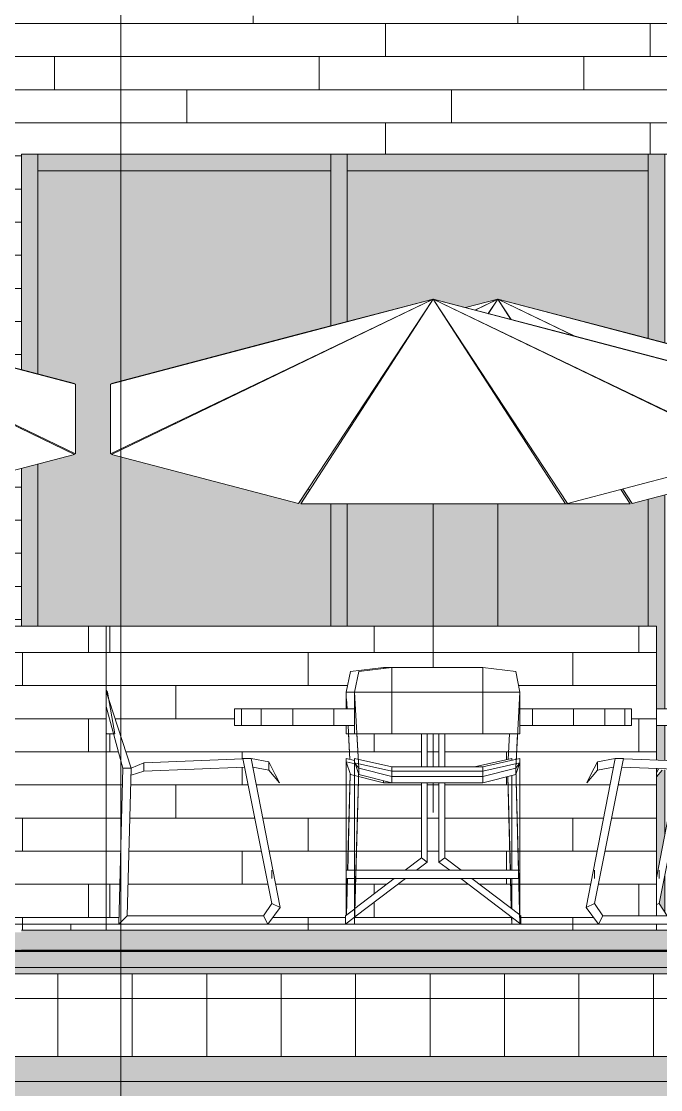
# Model space of a CAD drawing. Header units: inches. Extents: x -4178 to 1394, y -264 to 630.
# Drawn here: x 120.4 to 197.7, y -20 to 109.1 of the extents above; entities that cross this region are included whole.
import ezdxf

# ---------------------------------------------------------------- set-up
doc = ezdxf.new("R2010")
doc.units = ezdxf.units.IN
doc.header["$MEASUREMENT"] = 0
doc.linetypes.add('Grid Line 1_2_', pattern=[0.875, 0.5, -0.125, 0.125, -0.125])
for name, color, linetype, lineweight in [('0-4', 50, 'Continuous', 5), ('A-FLOR-1', 192, 'Continuous', 5), ('A-FLOR-2', 192, 'Continuous', 50), ('A-FLOR-3', 192, 'Continuous', 9), ('A-FLOR-LEVL-1', 51, 'Grid Line 1_2_', 9), ('A-FLOR-MCUT', 51, 'Continuous', 13), ('A-FLOR-PATT-1', 8, 'Continuous', 9), ('A-GLAZ-CURT', 52, 'Continuous', 9), ('A-GLAZ-CWMG', 51, 'Continuous', 9), ('A-WALL-2', 113, 'Continuous', 9), ('A-WALL-PATT-1', 111, 'Continuous', 9), ('G-ANNO-SYMB-2', 111, 'Continuous', 9), ('G-IMPT', 8, 'Continuous', 9), ('I-FURN', 30, 'Continuous', 9)]:
    doc.layers.add(name, color=color, linetype=linetype, lineweight=lineweight)
pattern_1 = [(0, (128.4856, 0.8), (0, 4), []), (90, (128.4856, 0.8), (-8, 8), [4, -28]), (90, (144.4856, 4.8), (-8, 8), [4, -28])]

# ---------------------------------------------------------------- blocks, each defined once
blk = doc.blocks.new('CTR - 1st Phase - Common Walls_rvt-2-BUILDING ELEVATION - SOUTH')
at = {"layer": 'A-FLOR-LEVL-1'}
blk.add_line((9659.78, 0), (12376.81, 0), dxfattribs=at)
blk = doc.blocks.new('CTR - 1st Phase -Stairs _ Elevators_rvt-2-BUILDING ELEVATION - SOUTH')
at = {"layer": 'A-FLOR-LEVL-1'}
blk.add_line((9659.78, 0), (12376.81, 0), dxfattribs=at)
blk = doc.blocks.new('Outdoor Table01 - 02ZUTB01_dwg-V38-BUILDING ELEVATION - SOUTH')
at = {"layer": 'G-IMPT'}
for p, q in [((11132.14, 75.5), (11171.14, 56.82)), ((11132.14, 75.5), (11171.14, 65.24)), ((11132.14, 75.5), (11171.03, 65.31)), ((11132.14, 75.5), (11171.03, 56.75)), ((11171.03, 65.31), (11148.4, 71.26)), ((11171.14, 56.82), (11171.14, 65.24)), ((11148.4, 50.8), (11171.03, 56.75))]:
    blk.add_line(p, q, dxfattribs=at)
blk = doc.blocks.new('Outdoor Table01 - Outdoor Table01-2525492-BUILDING ELEVATION - SOUTH')
blk.add_blockref('Outdoor Table01 - 02ZUTB01_dwg-V38-BUILDING ELEVATION - SOUTH', (0, 0))
blk = doc.blocks.new('Outdoor Table01 - 02ZUTB01_dwg-V41-BUILDING ELEVATION - SOUTH')
at = {"layer": 'G-IMPT'}
for p, q in [((11222.19, 75.5), (11218.28, 74.48)), ((11222.19, 75.5), (11218.29, 74.48)), ((11218.3, 74.48), (11222.19, 75.5)), ((11222.19, 75.5), (11219.44, 74.18)), ((11222.19, 75.5), (11219.45, 74.18)), ((11222.19, 75.5), (11221.04, 73.75)), ((11222.19, 75.5), (11221.05, 73.74)), ((11222.19, 75.5), (11231.52, 71.03)), ((11222.19, 75.5), (11261.19, 65.24)), ((11222.19, 75.5), (11223.77, 73.05)), ((11222.19, 75.5), (11261.08, 65.31)), ((11222.19, 75.5), (11238.45, 71.26)), ((11222.19, 75.5), (11223.81, 73.04)), ((11222.19, 75.5), (11231.39, 71.06)), ((11205.07, 71.01), (11204.94, 70.98)), ((11205.18, 71.06), (11205.04, 71.03)), ((11230.98, 71.29), (11230.92, 71.29)), ((11231.49, 71.01), (11231.57, 70.97)), ((11261.08, 65.31), (11238.45, 71.26)), ((11204.86, 70.94), (11204.99, 70.97)), ((11210.84, 70.03), (11210.74, 69.98)), ((11210.87, 70.08), (11210.78, 70.03)), ((11225.7, 70.08), (11225.73, 70.03)), ((11225.79, 70.03), (11225.82, 69.98)), ((11231.63, 70.98), (11231.71, 70.94)), ((11218.28, 69.57), (11218.25, 69.51)), ((11218.32, 69.51), (11218.28, 69.46)), ((11183.19, 60.56), (11183.19, 60.46)), ((11238.45, 50.8), (11261.08, 56.75)), ((11199.27, 52.55), (11199.49, 52.49)), ((11237.08, 52.49), (11238.19, 50.77)), ((11237.3, 52.55), (11238.45, 50.8)), ((11222.19, 49.5), (11222.19, 50.77)), ((11222.19, 49.5), (11222.19, 50.77)), ((11230.38, 50.77), (11238.19, 50.77)), ((11222.19, 36), (11222.19, 49.5)), ((11222.19, 36), (11222.19, 49.5)), ((11242.97, 26), (11241.39, 26)), ((11242.97, 24), (11241.39, 24)), ((11241.39, 18.29), (11241.65, 18.79)), ((11241.39, 5.6), (11243.94, 18.7)), ((11242.06, 18.59), (11241.39, 17.79)), ((11241.69, 2.5), (11244.92, 18.66)), ((11241.69, 5.5), (11241.69, 6.5)), ((11241.39, 2.35), (11241.69, 2.5)), ((11241.69, 2.5), (11242.69, 1)), ((11241.39, 1.07), (11241.44, 1))]:
    blk.add_line(p, q, dxfattribs=at)
blk = doc.blocks.new('Outdoor Table01 - Outdoor Table01-V42-BUILDING ELEVATION - SOUTH')
blk.add_blockref('Outdoor Table01 - 02ZUTB01_dwg-V41-BUILDING ELEVATION - SOUTH', (0, 0))
blk = doc.blocks.new('Outdoor Table01 - 02ZUTB01_dwg-V45-BUILDING ELEVATION - SOUTH')
at = {"layer": 'G-IMPT'}
for p, q in [((11175.38, 65.24), (11214.38, 75.5)), ((11214.38, 75.5), (11175.38, 56.82)), ((11214.38, 75.5), (11175.49, 65.31)), ((11214.38, 75.5), (11175.49, 56.75)), ((11214.38, 75.5), (11198.11, 71.26)), ((11214.38, 75.5), (11198.11, 50.8)), ((11214.38, 75.5), (11198.38, 50.77)), ((11214.38, 75.5), (11253.38, 56.82)), ((11214.38, 75.5), (11253.38, 65.24)), ((11214.38, 75.5), (11230.38, 50.77)), ((11214.38, 75.5), (11253.27, 65.31)), ((11214.38, 75.5), (11230.64, 71.26)), ((11214.38, 75.5), (11230.64, 50.8)), ((11214.38, 75.5), (11253.27, 56.75)), ((11198.11, 71.26), (11175.49, 65.31)), ((11205.65, 71.29), (11205.59, 71.29)), ((11211.65, 71.29), (11211.61, 71.29)), ((11217.15, 71.29), (11217.1, 71.29)), ((11223.17, 71.29), (11223.11, 71.29)), ((11253.27, 65.31), (11230.64, 71.26)), ((11175.38, 65.24), (11175.38, 56.82)), ((11175.49, 56.75), (11198.11, 50.8)), ((11230.64, 50.8), (11253.27, 56.75)), ((11198.38, 50.77), (11230.38, 50.77)), ((11214.38, 49.5), (11214.38, 50.77)), ((11214.38, 49.5), (11214.38, 50.77)), ((11214.38, 31), (11214.38, 49.5)), ((11214.38, 31), (11214.38, 49.5)), ((11208.38, 31), (11204.38, 30.5)), ((11205.38, 30.5), (11209.38, 31)), ((11209.38, 31), (11208.38, 31)), ((11208.38, 31), (11208.38, 30.87)), ((11209.38, 31), (11220.38, 31)), ((11209.38, 31), (11209.38, 28)), ((11220.38, 31), (11224.38, 30.5)), ((11220.38, 31), (11220.38, 28)), ((11203.88, 28), (11204.38, 30.5)), ((11205.38, 30.5), (11204.88, 28)), ((11224.38, 30.5), (11224.88, 28)), ((11175.01, 28), (11174.84, 28.26)), ((11174.88, 28), (11175.13, 27.21)), ((11174.88, 28), (11175.01, 28)), ((11175.01, 28), (11175.88, 23)), ((11175.15, 27.15), (11177.88, 18.83)), ((11203.88, 28), (11203.88, 26)), ((11204.88, 28), (11203.88, 28)), ((11203.99, 26), (11203.92, 27.21)), ((11205.38, 18.83), (11204.88, 28)), ((11204.92, 27.21), (11204.88, 28)), ((11204.88, 28), (11204.88, 23)), ((11209.38, 28), (11204.88, 28)), ((11209.38, 28), (11220.38, 28)), ((11209.38, 28), (11209.38, 23)), ((11220.38, 28), (11224.88, 28)), ((11220.38, 28), (11220.38, 23)), ((11224.88, 28), (11224.38, 18.83)), ((11224.88, 28), (11224.83, 27.21)), ((11224.88, 28), (11224.88, 23)), ((11174.84, 26.3), (11176.88, 18.83)), ((11191.19, 26), (11190.38, 26)), ((11190.38, 24), (11190.38, 26)), ((11193.59, 26), (11191.19, 26)), ((11191.19, 24), (11191.19, 26)), ((11197.41, 26), (11193.59, 26)), ((11193.59, 24), (11193.59, 26)), ((11202.38, 26), (11197.41, 26)), ((11197.41, 24), (11197.41, 26)), ((11204.88, 26), (11202.38, 26)), ((11202.38, 24), (11202.38, 26)), ((11226.38, 26), (11224.88, 26)), ((11231.35, 26), (11226.38, 26)), ((11226.38, 24), (11226.38, 26)), ((11235.16, 26), (11231.35, 26)), ((11231.35, 24), (11231.35, 26)), ((11237.56, 26), (11235.16, 26)), ((11235.16, 24), (11235.16, 26)), ((11238.38, 26), (11237.56, 26)), ((11237.56, 24), (11237.56, 26)), ((11238.38, 24), (11238.38, 26)), ((11191.19, 24), (11190.38, 24)), ((11193.59, 24), (11191.19, 24)), ((11197.41, 24), (11193.59, 24)), ((11202.38, 24), (11197.41, 24)), ((11204.88, 24), (11202.38, 24)), ((11203.88, 24), (11203.88, 23)), ((11204.32, 19.9), (11204.09, 24)), ((11226.38, 24), (11224.88, 24)), ((11231.35, 24), (11226.38, 24)), ((11235.16, 24), (11231.35, 24)), ((11237.56, 24), (11235.16, 24)), ((11238.38, 24), (11237.56, 24)), ((11174.84, 23.22), (11174.88, 23)), ((11175.74, 23), (11174.88, 23)), ((11175.88, 23), (11175.82, 23)), ((11203.88, 23), (11204.88, 23)), ((11204.15, 23), (11204.32, 19.9)), ((11209.38, 23), (11204.88, 23)), ((11205.38, 18.83), (11205.15, 23)), ((11220.38, 23), (11209.38, 23)), ((11212.96, 19), (11212.96, 23)), ((11213.67, 19), (11213.67, 23)), ((11214.38, 19), (11214.38, 23)), ((11214.38, 19), (11214.38, 23)), ((11215.08, 19), (11215.08, 23)), ((11215.79, 19), (11215.79, 23)), ((11224.88, 23), (11220.38, 23)), ((11223.44, 19.9), (11223.6, 23)), ((11223.44, 19.9), (11223.6, 23)), ((11224.6, 23), (11224.38, 18.83)), ((11179.38, 19.48), (11177.88, 18.83)), ((11192.38, 20), (11179.38, 19.48)), ((11179.38, 19.48), (11179.38, 18.48)), ((11194.88, 2.5), (11191.38, 20)), ((11192.38, 20), (11191.38, 20)), ((11195.88, 2), (11192.38, 20)), ((11194.51, 19.59), (11192.38, 20)), ((11194.51, 19.59), (11195.29, 18.07)), ((11194.51, 19.59), (11194.51, 18.59)), ((11203.88, 19.59), (11203.88, 20)), ((11203.88, 20), (11204.88, 19.78)), ((11203.88, 6.5), (11203.88, 19.59)), ((11203.88, 2), (11203.88, 19.59)), ((11203.88, 19.59), (11204.38, 18.07)), ((11203.88, 19.59), (11203.88, 19.48)), ((11203.88, 19.59), (11204.96, 19.35)), ((11203.88, 19.48), (11203.94, 19.4)), ((11204.88, 20), (11204.88, 19.48)), ((11209.38, 19), (11204.88, 20)), ((11204.88, 19.48), (11204.88, 6.5)), ((11204.88, 2.5), (11204.88, 19.48)), ((11204.88, 19.48), (11205.38, 18.83)), ((11209.38, 18.48), (11204.88, 19.48)), ((11205.38, 18.07), (11204.94, 19.4)), ((11219.38, 19), (11223.88, 20)), ((11224.88, 20), (11220.38, 19)), ((11224.88, 19.48), (11220.38, 18.48)), ((11223.88, 19.78), (11223.88, 20)), ((11224.88, 19.48), (11224.38, 18.83)), ((11224.82, 19.4), (11224.38, 18.07)), ((11224.88, 20), (11224.88, 19.48)), ((11224.88, 2.5), (11224.88, 19.48)), ((11224.88, 6.5), (11224.88, 19.48)), ((11232.88, 2), (11236.38, 20)), ((11233.46, 18.07), (11234.25, 19.59)), ((11233.88, 2.5), (11237.38, 20)), ((11234.25, 19.59), (11236.38, 20)), ((11234.25, 18.59), (11234.25, 19.59)), ((11236.38, 20), (11237.38, 20)), ((11236.38, 20), (11249.38, 19.48)), ((11176.88, 18.83), (11176.38, 0)), ((11177.88, 18.83), (11176.88, 18.83)), ((11177.88, 18.83), (11177.38, 1)), ((11179.38, 18.48), (11177.85, 17.98)), ((11191.58, 18.97), (11179.38, 18.48)), ((11194.51, 18.59), (11192.58, 18.96)), ((11194.51, 18.59), (11195.79, 17.07)), ((11204.36, 18.13), (11204.03, 6.49)), ((11204.36, 18.13), (11204.03, 6.49)), ((11204.36, 18.12), (11204.05, 6.49)), ((11204.88, 0), (11205.38, 18.83)), ((11204.88, 1), (11205.38, 18.83)), ((11209.38, 17.83), (11205.38, 18.83)), ((11220.38, 19), (11209.38, 19)), ((11209.38, 18.48), (11209.38, 19)), ((11220.38, 18.48), (11209.38, 18.48)), ((11209.38, 17.83), (11209.38, 18.48)), ((11220.38, 19), (11220.38, 18.48)), ((11224.38, 18.83), (11220.38, 17.83)), ((11220.38, 18.48), (11220.38, 17.83)), ((11224.38, 18.83), (11224.88, 0)), ((11224.38, 18.83), (11224.88, 1)), ((11234.25, 18.59), (11232.96, 17.07)), ((11236.17, 18.96), (11234.25, 18.59)), ((11249.38, 18.48), (11237.17, 18.97)), ((11195.29, 18.07), (11195.79, 17.07)), ((11204.38, 18.07), (11208.38, 17.07)), ((11209.38, 17.07), (11205.38, 18.07)), ((11208.38, 17.32), (11208.38, 17.07)), ((11208.38, 17.07), (11209.38, 17.07)), ((11220.38, 17.83), (11209.38, 17.83)), ((11209.38, 17.83), (11209.38, 17.07)), ((11220.38, 17.07), (11209.38, 17.07)), ((11212.96, 8), (11212.96, 17.07)), ((11213.67, 7.5), (11213.67, 17.07)), ((11214.38, 13.5), (11214.38, 17.07)), ((11214.38, 13.5), (11214.38, 17.07)), ((11215.08, 7.5), (11215.08, 17.07)), ((11215.79, 8), (11215.79, 17.07)), ((11224.38, 18.07), (11220.38, 17.07)), ((11220.38, 17.83), (11220.38, 17.07)), ((11223.7, 6.5), (11223.4, 17.82)), ((11223.72, 6.5), (11223.41, 17.82)), ((11223.72, 6.5), (11223.41, 17.82)), ((11223.88, 6.5), (11223.88, 17.94)), ((11223.88, 6.5), (11223.88, 17.94)), ((11232.96, 17.07), (11233.46, 18.07)), ((11212.96, 8), (11210.99, 6.5)), ((11212.96, 8), (11213.67, 7.5)), ((11215.08, 7.5), (11215.79, 8)), ((11215.79, 8), (11217.76, 6.5)), ((11194.88, 6.5), (11194.88, 5.5)), ((11204.88, 6.5), (11203.88, 6.5)), ((11203.88, 6.5), (11203.88, 5.5)), ((11204.88, 5.5), (11204.88, 6.5)), ((11204.88, 6.5), (11205.03, 6.5)), ((11205.05, 6.5), (11224.7, 6.5)), ((11213.67, 7.5), (11212.35, 6.5)), ((11215.08, 7.5), (11216.4, 6.5)), ((11224.72, 6.5), (11224.88, 6.5)), ((11224.88, 6.5), (11224.88, 5.5)), ((11233.88, 5.5), (11233.88, 6.5)), ((11204.88, 5.5), (11203.88, 5.5)), ((11204, 5.5), (11203.88, 1.08)), ((11203.88, 2.5), (11203.88, 5.5)), ((11204, 5.5), (11203.88, 1.08)), ((11204.02, 5.5), (11203.91, 1.1)), ((11204.88, 5.5), (11205, 5.5)), ((11204.88, 5.5), (11204.88, 2)), ((11211.03, 5.5), (11204.9, 0.86)), ((11209.68, 5.5), (11204.93, 1.88)), ((11205.02, 5.5), (11224.73, 5.5)), ((11217.72, 5.5), (11224.98, 0)), ((11219.07, 5.5), (11224.85, 1.1)), ((11223.83, 1.88), (11223.73, 5.5)), ((11223.85, 1.86), (11223.75, 5.5)), ((11223.85, 1.86), (11223.75, 5.5)), ((11223.88, 2), (11223.88, 5.5)), ((11223.88, 2.5), (11223.88, 5.5)), ((11224.75, 5.5), (11224.88, 5.5)), ((11224.88, 2), (11224.88, 5.5)), ((11193.88, 1), (11194.88, 2.5)), ((11194.38, 0), (11195.88, 2)), ((11194.88, 2.5), (11195.88, 2)), ((11204.9, 1.86), (11203.77, 1)), ((11203.88, 1.08), (11203.88, 2.5)), ((11203.88, 2.5), (11203.88, 2)), ((11203.88, 1.08), (11203.88, 2)), ((11204.88, 2.5), (11204.88, 1)), ((11204.88, 2), (11204.88, 2.5)), ((11204.88, 2), (11204.88, 1)), ((11223.88, 2.5), (11223.88, 1.84)), ((11223.88, 2), (11223.88, 2.5)), ((11223.88, 2), (11223.88, 1.84)), ((11224.88, 1), (11224.88, 2.5)), ((11224.88, 2.5), (11224.88, 2)), ((11224.88, 1), (11224.88, 2)), ((11232.88, 2), (11233.88, 2.5)), ((11232.88, 2), (11234.38, 0)), ((11233.88, 2.5), (11234.88, 1)), ((11176.38, 0), (11177.38, 1)), ((11177.38, 1), (11193.88, 1)), ((11193.88, 1), (11194.38, 0)), ((11203.77, 1), (11203.77, 0)), ((11204.88, 0.84), (11203.77, 0)), ((11203.88, 0.08), (11203.88, 0)), ((11203.88, 0), (11203.88, 0.08)), ((11203.88, 0), (11203.88, 0.08)), ((11203.88, 0.08), (11203.88, 0)), ((11204.88, 1), (11204.88, 0)), ((11223.88, 0), (11223.85, 0.86)), ((11223.88, 0.84), (11223.88, 0)), ((11223.88, 0.84), (11223.88, 0)), ((11223.88, 0.84), (11223.88, 0)), ((11224.87, 1.08), (11224.98, 1)), ((11224.88, 0), (11224.88, 1)), ((11224.98, 1), (11224.98, 0)), ((11234.88, 1), (11234.38, 0)), ((11234.38, 0), (11252.38, 0)), ((11234.88, 1), (11251.38, 1)), ((11176.38, 0), (11194.38, 0))]:
    blk.add_line(p, q, dxfattribs=at)
blk = doc.blocks.new('Outdoor Table01 - Outdoor Table01-V46-BUILDING ELEVATION - SOUTH')
blk.add_blockref('Outdoor Table01 - 02ZUTB01_dwg-V45-BUILDING ELEVATION - SOUTH', (0, 0))
blk = doc.blocks.new('Rectangular Mullion - 2_ x 4_ rectangular-1900516-BUILDING ELEVATION - SOUTH')
at = {"layer": 'A-GLAZ-CWMG'}
blk.add_hatch(color=256, dxfattribs=at).paths.add_polyline_path([(11181.39, 91), (11201.99, 91), (11201.99, 93), (11166.59, 93), (11166.59, 91), (11176, 91)], flags=0)
for p, q in [((11166.59, 91), (11166.59, 93)), ((11201.99, 93), (11201.99, 91)), ((11201.99, 91), (11166.59, 91))]:
    blk.add_line(p, q, dxfattribs=at)
blk = doc.blocks.new('Rectangular Mullion - 2_ x 4_ rectangular-2441821-BUILDING ELEVATION - SOUTH')
at = {"layer": 'A-GLAZ-CWMG'}
h = blk.add_hatch(color=256, dxfattribs=at)
h.paths.add_polyline_path([(11164.59, 36), (11166.59, 36), (11166.59, 55.58), (11164.59, 55.06), (11164.59, 45.61)], flags=0)
h.paths.add_polyline_path([(11166.59, 58.89), (11166.59, 59), (11164.59, 59.95), (11164.59, 59.85)], flags=0)
h.paths.add_polyline_path([(11166.59, 66.43), (11166.59, 66.47), (11164.59, 66.96)], flags=0)
h.paths.add_polyline_path([(11166.59, 66.48), (11166.59, 93), (11164.59, 93), (11164.59, 67)], flags=0)
for p, q in [((11166.59, 93), (11166.59, 66.43)), ((11166.59, 59), (11166.59, 58.89)), ((11166.59, 55.58), (11166.59, 36))]:
    blk.add_line(p, q, dxfattribs=at)
blk = doc.blocks.new('System Panel - Glazed-2441822-BUILDING ELEVATION - SOUTH')
at = {"layer": 'A-GLAZ-CURT'}
h = blk.add_hatch(color=256, dxfattribs=at)
h.paths.add_polyline_path([(11215.43, 36), (11240.39, 36), (11240.39, 51.31), (11238.45, 50.8), (11237.3, 52.55), (11237.08, 52.49), (11238.19, 50.77), (11203.99, 50.77), (11203.99, 36)], flags=0)
h.paths.add_polyline_path([(11218.28, 69.46), (11218.32, 69.51), (11218.28, 69.57), (11218.25, 69.51)], flags=0)
h.paths.add_polyline_path([(11225.82, 69.98), (11225.79, 70.03), (11225.73, 70.03)], flags=0)
h.paths.add_polyline_path([(11240.39, 70.71), (11240.39, 70.73), (11238.19, 71.29)], flags=0)
h.paths.add_polyline_path([(11240.39, 70.75), (11240.39, 91), (11203.99, 91), (11203.99, 72.79), (11214.38, 75.5), (11218.28, 74.48), (11222.19, 75.5), (11238.45, 71.26)], flags=0)
h.paths.add_polyline_path([(11205.04, 71.03), (11205.19, 71.07), (11205.05, 71.03)], flags=0)
blk = doc.blocks.new('Rectangular Mullion - 2_ x 4_ rectangular-2441789-BUILDING ELEVATION - SOUTH')
at = {"layer": 'A-GLAZ-CWMG'}
h = blk.add_hatch(color=256, dxfattribs=at)
h.paths.add_polyline_path([(11201.99, 36), (11203.99, 36), (11203.99, 50.77), (11201.99, 50.77), (11201.99, 45.61)], flags=0)
h.paths.add_polyline_path([(11201.99, 72.27), (11203.99, 72.79), (11203.99, 93), (11201.99, 93), (11201.99, 75.5)], flags=0)
for p, q in [((11201.99, 93), (11201.99, 72.27)), ((11203.99, 93), (11203.99, 72.79)), ((11201.99, 50.77), (11201.99, 36)), ((11203.99, 50.77), (11203.99, 36))]:
    blk.add_line(p, q, dxfattribs=at)
blk = doc.blocks.new('Rectangular Mullion - 2_ x 4_ rectangular-V49-BUILDING ELEVATION - SOUTH')
at = {"layer": 'A-GLAZ-CWMG'}
h = blk.add_hatch(color=256, dxfattribs=at)
h.paths.add_polyline_path([(11241.39, 1), (11241.44, 1), (11241.39, 1.07)], flags=0)
h.paths.add_polyline_path([(11242.39, 1.45), (11242.39, 6), (11241.69, 2.5), (11242.19, 1.75)], flags=0)
h.paths.add_polyline_path([(11241.39, 5.6), (11242.39, 10.74), (11242.39, 18.65), (11242.06, 18.59), (11241.39, 17.79), (11241.39, 11.23)], flags=0)
h.paths.add_polyline_path([(11241.39, 18.29), (11241.65, 18.79), (11241.39, 18.8), (11241.39, 18.48)], flags=0)
h.paths.add_polyline_path([(11242.39, 19.76), (11242.39, 24), (11241.39, 24), (11241.39, 19.8), (11242.06, 19.77)], flags=0)
h.paths.add_polyline_path([(11241.39, 26), (11242.39, 26), (11242.39, 51.83), (11240.39, 51.31), (11240.39, 36), (11241.39, 36)], flags=0)
h.paths.add_polyline_path([(11242.39, 70.19), (11242.39, 70.21), (11240.39, 70.71)], flags=0)
h.paths.add_polyline_path([(11242.39, 70.23), (11242.39, 93), (11240.39, 93), (11240.39, 70.75)], flags=0)
for p, q in [((11240.39, 93), (11240.39, 70.75)), ((11242.39, 93), (11242.39, 70.23)), ((11242.39, 51.83), (11242.39, 26)), ((11240.39, 51.31), (11240.39, 36)), ((11242.39, 24), (11242.39, 19.76)), ((11242.39, 18.65), (11242.39, 10.74)), ((11242.39, 6), (11242.39, 1.45))]:
    blk.add_line(p, q, dxfattribs=at)
blk = doc.blocks.new('System Panel - Glazed-2441823-BUILDING ELEVATION - SOUTH')
at = {"layer": 'A-GLAZ-CURT'}
blk.add_hatch(color=256, dxfattribs=at).paths.add_polyline_path([(11170.59, 36), (11201.99, 36), (11201.99, 50.77), (11198.4, 50.8), (11199.49, 52.49), (11199.27, 52.55), (11198.11, 50.8), (11175.49, 56.75), (11183.19, 60.46), (11183.19, 60.56), (11175.38, 56.82), (11175.38, 65.24), (11201.99, 72.27), (11201.99, 91), (11166.59, 91), (11166.59, 66.48), (11171.14, 65.24), (11171.14, 56.82), (11166.59, 59), (11166.59, 58.89), (11171.03, 56.75), (11166.59, 55.58), (11166.59, 36)], flags=0)
blk = doc.blocks.new('Rectangular Mullion - 2_ x 4_ rectangular-1900519-BUILDING ELEVATION - SOUTH')
at = {"layer": 'A-GLAZ-CWMG'}
blk.add_hatch(color=256, dxfattribs=at).paths.add_polyline_path([(11203.99, 91), (11240.39, 91), (11240.39, 93), (11203.99, 93)], flags=0)
for p, q in [((11203.99, 91), (11203.99, 93)), ((11240.39, 93), (11240.39, 91)), ((11240.39, 91), (11203.99, 91))]:
    blk.add_line(p, q, dxfattribs=at)

msp = doc.modelspace()

# ---------------------------------------------------------------- hatches: boundary and pattern name
at = {"layer": 'A-FLOR-1'}
for points in [[(5.161, -3), (120.361, -3), (120.361, -1), (-110.039, -1.0237), (-110.039, -3), (5.061, -3)], [(171.1984, -3.25), (232.061, -3.25), (232.061, -0.75), (120.361, -0.75), (120.361, -3.25), (131.7675, -3.25)]]:
    msp.add_hatch(color=256, dxfattribs=at).paths.add_polyline_path(points, flags=0)
at = {"layer": 'A-FLOR-PATT-1'}
h = msp.add_hatch(dxfattribs=at)
h.set_pattern_fill('FP_49', color=256, style=0, pattern_type=2)
h.set_pattern_definition([(0, (-11044.228, 0), (24, 24), [24, -24]), (0, (-11044.228, 9), (24, 24), [24, -24]), (0, (-11044.228, 18), (24, 24), [24, -24]), (90, (-11041.228, 21), (-24, 24), [24, -24]), (90, (-11032.228, 21), (-24, 24), [24, -24]), (90, (-11023.228, 21), (-24, 24), [24, -24])])
h.paths.add_polyline_path([(-1153.039, -5.265), (-1149.7359, -5.25), (1044.461, -5.25), (1044.461, -3.25), (-1153.039, -3.2649)], flags=0)
h = msp.add_hatch(dxfattribs=at)
h.set_pattern_fill('FP_50', color=256, style=0, pattern_type=2)
h.set_pattern_definition([(0, (-11044.2284, 0), (0, 4.798), []), (315, (-11044.2284, 0), (4.7984266, 0), [6.786, -6.786]), (45, (-11044.2284, 0), (4.7984266, 0), [6.786, -6.786])])
h.paths.add_polyline_path([(-1153.039, -6.0151), (-1149.7359, -6), (1044.461, -5.9607), (1044.461, -5.25), (-1153.039, -5.265), (-1153.039, -6)], flags=0)
h = msp.add_hatch(dxfattribs=at)
h.set_pattern_fill('FP_51', color=256, style=0, pattern_type=2)
h.set_pattern_definition([(0, (-11044.228, 0), (0, 9), []), (90, (-11044.228, 0), (-9, 6e-16), [])])
h.paths.add_polyline_path([(-65.3868, -16), (1044.461, -15.9993), (1044.461, -6), (-1153.039, -6.0151), (-1153.039, -16), (-104.8177, -16)], flags=0)
h = msp.add_hatch(dxfattribs=at)
h.set_pattern_fill('FP_64', color=256, style=0, pattern_type=2)
h.set_pattern_definition([(0, (-11044.2284, 0), (15.36, 3.84), [1.267, -10.253, 1.267, -10.253, -61.44]), (0, (-11044.2284, 0), (15.36, 3.84), [-23.04, 1.267, -21.773, 1.267, -10.253, -26.88]), (0, (-11044.2284, 0), (15.36, 3.84), [-57.6, 1.267, -6.413, 1.267, -17.933]), (120, (-11038.4684, 1.92), (-11.0055376, 11.3821502), [1.267, -10.253, 1.267, -10.253, -61.44]), (120, (-11038.4684, 1.92), (-11.0055376, 11.3821502), [-23.04, 1.267, -21.773, 1.267, -10.253, -26.88]), (120, (-11038.4684, 1.92), (-11.0055376, 11.3821502), [-57.6, 1.267, -6.413, 1.267, -17.933]), (240, (-11036.5484, 9.6), (-4.3544624, -15.2221502), [1.267, -10.253, 1.267, -10.253, -61.44]), (240, (-11036.5484, 9.6), (-4.3544624, -15.2221502), [-23.04, 1.267, -21.773, 1.267, -10.253, -26.88]), (240, (-11036.5484, 9.6), (-4.3544624, -15.2221502), [-57.6, 1.267, -6.413, 1.267, -17.933])])
h.paths.add_polyline_path([(-183.6795, -19), (1042.961, -19), (1042.961, -16), (-1147.039, -16), (-1147.039, -19), (-203.3949, -19)], flags=0)
h = msp.add_hatch(dxfattribs=at)
h.set_pattern_fill('FP_61', color=256, style=0, pattern_type=2)
h.set_pattern_definition([(50, (-11044.228, 0), (27.5427, -2.40992), [2.88, -31.68]), (355, (-11044.228, 0), (-5.327844, 28.884266), [2.304, -25.344]), (100.451, (-11041.933, -0.2), (22.215316, 26.47393), [2.448, -26.924]), (46.184, (-11044.23, 7.68), (40.98187, -6.35642), [4.32, -47.52]), (96.636, (-11040.813, 7.15), (35.89075, 37.40619), [3.671, -40.386]), (351.184, (-11044.23, 7.68), (35.89097, 37.40622), [3.456, -38.016]), (21, (-11040.388, 5.76), (22.921036, -15.46073), [2.88, -31.68]), (326, (-11040.388, 5.76), (9.34353, 27.84574), [2.304, -25.344]), (71.451, (-11038.478, 4.472), (32.26477, 12.38442), [2.448, -26.924]), (37.5, (-11044.228, 0), (0.466855, 12.782707), [1.267, -23.77, 1.267, -24.461, -25.44]), (37.5, (-11044.228, 0), (0.466855, 12.782707), [-50.765, 1.267, -24.173]), (7.5, (-11044.228, 0), (10.10159, 15.14509), [1.267, -13.402, 1.267, -23.194, -9.696]), (7.5, (-11044.228, 0), (10.10159, 15.14509), [-39.13, 1.267, -8.429]), (327.5, (-11052.791, 0), (20.499161, -0.86578), [1.267, -8.333, 1.267, -28.685, -39.744]), (327.5, (-11052.791, 0), (20.499161, -0.86578), [-39.552, 1.267, -38.477]), (317.5, (-11056.631, 0), (22.39478, 3.844288), [1.267, -11.213, 1.267, -18.624, -28.224]), (317.5, (-11056.631, 0), (22.39478, 3.844288), [-32.371, 1.267, -26.957])])
h.paths.add_polyline_path([(210.6293, -31), (231.211, -31), (231.211, -21), (245.211, -21), (245.211, -31), (483.961, -31), (483.961, -21), (497.961, -21), (497.961, -31), (795.961, -31), (795.961, -21), (809.961, -21), (809.961, -31), (1042.961, -31), (1042.961, -19), (-1147.039, -19), (-1147.039, -31), (-884.6316, -31), (-884.6316, -21), (-870.6316, -21), (-870.6316, -31), (-584.039, -31), (-584.039, -21), (-570.039, -21), (-570.039, -31), (-234.789, -31), (-234.789, -21), (-220.789, -21), (-220.789, -31), (131.7675, -31)], flags=0)
at = {"layer": 'A-WALL-PATT-1'}
h = msp.add_hatch(dxfattribs=at)
h.set_pattern_fill('FP_54', color=256, style=0, pattern_type=2)
h.set_pattern_definition([(0, (236.3736, 0.8), (0, 4), []), (90, (236.3736, 0.8), (-8, 8), [4, -28]), (90, (252.3736, 4.8), (-8, 8), [4, -28])])
h.paths.add_polyline_path([(232.6026, -3.25), (234.561, -3.25), (234.561, -2.5669), (232.061, -2.5669), (232.061, -3.25)], flags=0)
h.paths.add_polyline_path([(-99.789, -3.25), (-56.439, -3.25), (-56.439, -3), (-99.789, -3)], flags=0)
h.paths.add_polyline_path([(-25.956, -3.25), (-5.1878, -3.25), (-5.1878, -3), (-48.439, -3), (-48.439, -3.25), (-40.939, -3.25)], flags=0)
h.paths.add_polyline_path([(4.9201, -3.25), (5.061, -3.25), (5.061, -3), (4.9201, -3)], flags=0)
h.paths.add_polyline_path([(-65.3868, -1), (-56.439, -1), (-56.439, 0.5), (-71.4515, 0.5), (-71.4515, 84.875), (-33.4265, 84.875), (-33.4265, 0.5), (-48.439, 0.5), (-48.439, -1), (-5.1878, -1), (-5.1878, 29), (2.8122, 29), (2.8122, 1.25), (9.0002, 1.25), (9.618, -0.2304), (9.8163, -0.75), (20.361, -0.75), (20.361, 29), (28.361, 29), (28.361, -0.75), (64.5843, -0.75), (64.5843, 0), (40.3072, 0), (40.8072, 18.8295), (39.6703, 23), (38.8072, 23), (37.9373, 28), (36.3216, 31), (37.3216, 30.5), (38.9373, 28), (39.085, 27.1508), (41.8072, 18.8295), (43.3072, 19.4798), (50.1552, 19.7538), (49.2703, 23), (48.4072, 23), (47.5373, 28), (45.9216, 31), (46.9216, 30.5), (48.5373, 28), (48.685, 27.1508), (51.0926, 19.7913), (56.3072, 20), (57.9438, 19.6813), (64.5843, 19.9471), (64.554, 24), (54.3072, 24), (54.3072, 26), (64.5843, 26), (64.5843, 29), (68.0072, 29), (68.3072, 30.5), (72.6212, 31), (93.9072, 31), (97.9072, 30.5), (98.4072, 28), (98.4072, 26), (110.111, 26), (110.111, 36), (120.361, 36), (120.361, 55.0556), (104.1707, 50.7957), (102.7533, 52.9487), (102.5333, 52.8908), (103.9072, 50.767), (62.3258, 50.7957), (63.6811, 52.8908), (63.4611, 52.9487), (62.0438, 50.7957), (39.4163, 56.7493), (48.9072, 61.3252), (48.9072, 61.4171), (39.3072, 56.8187), (39.3072, 65.2384), (78.3072, 75.5), (83.1072, 74.249), (87.9072, 75.5), (120.361, 67.0419), (120.361, 93), (232.061, 93), (232.061, 108.375), (203.411, 108.375), (203.411, 109.75), (-193.089, 109.75), (-193.089, 108.375), (-221.739, 108.375), (-221.739, 53), (-220.739, 53), (-220.739, 8), (-221.739, 8), (-221.739, -0.75), (-186.839, -0.75), (-186.839, 0), (-194.439, 0), (-193.939, 18.8295), (-195.076, 23), (-195.939, 23), (-196.809, 28), (-198.4246, 31), (-197.4246, 30.5), (-195.809, 28), (-195.6612, 27.1508), (-192.939, 18.8295), (-191.439, 19.4798), (-186.839, 19.6639), (-186.839, 36), (-109.8515, 36), (-109.8515, 84.875), (-71.8265, 84.875), (-71.8265, 0.5), (-99.789, 0.5), (-99.789, -1)], flags=0)
h.paths.add_polyline_path([(5.061, -1), (5.061, -0.75), (5.4201, -0.75), (5.403, 0.1324), (4.9201, 0.1324), (4.9201, -1)], flags=0)
h.paths.add_polyline_path([(232.061, -0.75), (232.061, 0), (197.161, 0), (197.161, -0.75), (230.3447, -0.75)], flags=0)
h.paths.add_polyline_path([(79.3735, -0.75), (110.111, -0.75), (110.111, 0), (98.3072, 0), (98.0353, 0.3625), (97.4072, 0.8384), (97.3845, 0.8556), (91.2542, 5.5), (88.681, 5.5), (88.8072, 1.0812), (88.9138, 1), (88.9138, 0), (88.8072, 0.0808), (88.7783, 0.1027), (87.8072, 0.8384), (87.7845, 0.8556), (83.1072, 4.3992), (79.3735, 1.5704), (79.3735, -0.3866)], flags=0)
h.paths.add_polyline_path([(-116.039, -0.75), (-116.039, 0), (-120.289, 0), (-120.289, -0.75)], flags=0)
h.paths.add_polyline_path([(130.611, -0.75), (130.611, 0), (126.361, -0.0195), (126.361, -0.75)], flags=0)
h.paths.add_polyline_path([(62.7635, 1), (64.5843, 1), (64.5843, 18.9471), (58.8843, 18.719), (59.7218, 17.065), (58.4373, 18.5852), (57.9438, 18.6813), (56.5823, 18.5852), (59.8072, 2), (59.0572, 1), (59.8072, 1)], flags=0)
h.paths.add_polyline_path([(52.9058, 1), (57.8072, 1), (58.8072, 2.5), (55.5898, 18.5871), (52.9058, 18.4793), (51.3835, 17.9844), (50.9072, 1), (51.4072, 1)], flags=0)
h.paths.add_polyline_path([(47.9072, 1), (49.9338, 1), (50.4055, 18.7638), (43.3072, 18.4798), (41.7835, 17.9844), (41.3072, 1), (45.6678, 1)], flags=0)
h.paths.add_polyline_path([(-189.0785, 1), (-186.839, 1), (-186.839, 18.6639), (-191.439, 18.4798), (-192.9627, 17.9844), (-193.439, 1), (-192.939, 1)], flags=0)
h.paths.add_polyline_path([(104.4072, 1), (107.1572, 1), (106.4072, 2), (109.6402, 18.6265), (108.2707, 18.6813), (107.7771, 18.5852), (106.4926, 17.065), (107.3301, 18.719), (101.1009, 18.9682), (98.2965, 4.9466), (98.4072, 1.6), (98.8072, 1), (100.3072, 1)], flags=0)
h.paths.add_polyline_path([(108.4072, 1), (110.111, 1), (110.111, 16.0188), (107.4072, 2.5), (107.9072, 1.75)], flags=0)
h.paths.add_polyline_path([(88.7779, 1.1035), (88.6612, 5.5), (87.681, 5.5), (87.8072, 1.8427), (88.6143, 1.2281)], flags=0)
h.paths.add_polyline_path([(98.363, 1.6664), (98.2783, 4.8554), (97.8072, 2.5), (98.3072, 1.75)], flags=0)
h.paths.add_polyline_path([(87.7573, 1.8807), (87.6612, 5.5), (84.5602, 5.5), (83.7803, 4.9091), (87.3072, 2.2234)], flags=0)
h.paths.add_polyline_path([(96.858, 2.2609), (97.2884, 4.4746), (97.2612, 5.5), (92.6044, 5.5), (96.8072, 2.2996)], flags=0)
h.paths.add_polyline_path([(79.3735, 2.5785), (82.4341, 4.9091), (81.6542, 5.5), (79.3735, 5.5)], flags=0)
h.paths.add_polyline_path([(97.3071, 4.5707), (97.4878, 5.5), (97.281, 5.5)], flags=0)
h.paths.add_polyline_path([(83.1072, 5.4217), (83.21, 5.5), (83.0044, 5.5)], flags=0)
h.paths.add_polyline_path([(79.3735, 6.5), (80.3343, 6.5), (79.3735, 7.2279)], flags=0)
h.paths.add_polyline_path([(81.6912, 6.5), (84.5232, 6.5), (86.493, 8), (86.493, 17.065), (79.7214, 17.065), (79.7214, 8), (80.378, 7.5)], flags=0)
h.paths.add_polyline_path([(88.6143, 6.5), (88.6346, 6.5), (88.3541, 17.065), (87.3567, 17.065), (87.653, 6.5), (88.5715, 6.5)], flags=0)
h.paths.add_polyline_path([(87.2001, 6.5), (87.6346, 6.5), (87.3541, 17.065), (87.2001, 17.065), (87.2001, 7.5), (85.8802, 6.5), (86.493, 6.5)], flags=0)
h.paths.add_polyline_path([(88.8072, 6.5), (89.9343, 6.5), (88.6252, 7.4918), (88.653, 6.5)], flags=0)
h.paths.add_polyline_path([(97.4072, 6.5), (97.6822, 6.5), (98.1682, 8.9996), (97.9072, 18.065), (97.6921, 18.0113), (96.9546, 17.1384), (97.253, 6.5)], flags=0)
h.paths.add_polyline_path([(97.2346, 6.5), (96.9522, 17.1355), (96.951, 17.1817), (96.8926, 17.8114), (93.9072, 17.065), (89.3214, 17.065), (89.3214, 8), (91.2912, 6.5), (96.9072, 6.5)], flags=0)
h.paths.add_polyline_path([(88.6143, 7.8784), (88.6143, 17.065), (88.3567, 17.065), (88.6109, 8)], flags=0)
h.paths.add_polyline_path([(98.181, 9.0654), (100.1051, 18.9607), (98.1771, 18.5852), (98.0153, 18.3938), (97.9287, 18.065), (98.1203, 11.2303)], flags=0)
h.paths.add_polyline_path([(96.9533, 17.1864), (97.2655, 17.9046), (96.9355, 17.8221), (96.9371, 17.763)], flags=0)
h.paths.add_polyline_path([(92.9072, 19), (97.4072, 20), (97.4072, 19.7778), (98.4072, 20), (98.4072, 19.63), (100.3072, 20), (101.3072, 19.96), (108.2707, 19.6813), (110.111, 20), (110.111, 24), (98.4072, 24), (98.4072, 23), (89.3214, 23), (89.3214, 19), (92.3367, 19)], flags=0)
h.paths.add_polyline_path([(83.3072, 19), (86.493, 19.708), (86.493, 23), (79.7214, 23), (79.7214, 19.708), (82.9072, 19)], flags=0)
h.paths.add_polyline_path([(87.8072, 19.7778), (88.6143, 20), (88.6143, 23), (87.2001, 23), (87.2001, 19.8651), (87.8072, 20)], flags=0)
h.paths.add_polyline_path([(-156.439, 75.5), (-129.8075, 68.5334), (-140.439, 71.3068)], flags=0)
h.paths.add_polyline_path([(-156.439, 50.767), (-172.4205, 50.7957), (-159.2105, 71.2901), (-172.7025, 50.7957), (-195.3299, 56.7493), (-170.9829, 68.5334), (-195.439, 56.8187), (-195.439, 65.2384), (-156.439, 75.5), (-117.439, 65.2384), (-117.439, 56.8187), (-141.9895, 68.5334), (-117.5482, 56.7493), (-140.1756, 50.7957), (-153.7156, 71.2901), (-140.439, 50.767), (-155.8195, 50.767)], flags=0)
h.paths.add_polyline_path([(120.361, 59.8529), (120.361, 59.9544), (117.3072, 61.4171), (117.3072, 61.3252)], flags=0)
h.paths.add_polyline_path([(120.361, 66.9609), (120.361, 66.9947), (117.3072, 67.7643)], flags=0)
h.paths.add_polyline_path([(83.1072, 68.0801), (83.1492, 68.145), (83.1072, 68.2088), (83.0652, 68.145)], flags=0)
h.paths.add_polyline_path([(92.3711, 68.7193), (92.3288, 68.7835), (92.3367, 68.7359)], flags=0)
h.paths.add_polyline_path([(66.7953, 69.9857), (67.0124, 70.0544), (66.8507, 70.0122)], flags=0)
h.paths.add_polyline_path([(110.8342, 79.7022), (110.4526, 79.7149), (110.6452, 79.7022), (110.833, 79.7022)], flags=0)
h.paths.add_polyline_path([(107.4757, 71.384), (106.3659, 71.384), (106.3659, 71.9781), (106.6121, 71.9781), (106.6684, 73.2383), (106.6841, 73.4177), (106.9634, 74.8452), (107.3257, 75.9544), (108.1447, 76.8954), (108.9119, 77.4062), (108.9119, 77.6562), (109.106, 77.6562), (109.1645, 77.7238), (108.9794, 77.7238), (109.0089, 79.2238), (109.1645, 79.2238), (109.072, 79.2913), (108.9119, 79.2913), (108.9119, 79.5413), (109.0089, 79.5413), (109.106, 79.6382), (109.755, 79.7271), (109.6099, 79.7102), (109.5925, 79.744), (109.5666, 79.7609), (109.4707, 79.744), (109.462, 79.8142), (109.4173, 79.832), (109.4727, 79.994), (109.7694, 81.8305), (109.236, 82.0514), (108.77, 82.409), (108.4124, 82.875), (108.1876, 83.4177), (108.111, 84), (108.1876, 84.5823), (108.4124, 85.125), (108.77, 85.591), (109.236, 85.9486), (109.7786, 86.1733), (110.361, 86.25), (110.9433, 86.1733), (111.486, 85.9486), (112.0521, 85.4605), (112.3095, 85.125), (112.5343, 84.5823), (112.611, 84), (112.5343, 83.4177), (112.3095, 82.875), (111.952, 82.409), (111.486, 82.0514), (110.9531, 81.8267), (111.3046, 79.8641), (111.3027, 79.7994), (111.2061, 79.7967), (111.2061, 79.751), (111.2061, 79.7082), (110.8587, 79.707), (111.0517, 79.702), (111.65, 79.6186), (111.7425, 79.5413), (111.8101, 79.5413), (111.8101, 79.2913), (111.6159, 79.2913), (111.5574, 79.2238), (111.7425, 79.2238), (111.713, 77.7238), (111.5574, 77.7238), (111.65, 77.6562), (111.8101, 77.6562), (111.8101, 77.4062), (112.6861, 76.8113), (113.4055, 75.926), (113.7944, 74.662), (114.0378, 73.4177), (114.1098, 71.9781), (114.356, 71.9781), (114.356, 71.384), (107.667, 71.384)], flags=0)
h.paths.add_polyline_path([(-212.3948, 77.384), (-219.239, 77.384), (-219.239, 77.9781), (-218.989, 77.9781), (-218.7671, 79.9975), (-218.6324, 80.8452), (-218.1815, 81.9851), (-217.4561, 82.8592), (-216.9404, 83.2115), (-216.6315, 83.4062), (-216.6315, 83.6562), (-216.4373, 83.6562), (-216.3788, 83.7238), (-216.5639, 83.7238), (-216.5344, 85.2238), (-216.3788, 85.2238), (-216.4802, 85.2913), (-216.6315, 85.2913), (-216.6315, 85.5413), (-216.5069, 85.6472), (-216.4714, 85.5413), (-216.4373, 85.5413), (-216.4464, 85.625), (-216.3788, 85.6564), (-216.1661, 85.7243), (-216.1276, 85.8), (-216.1372, 85.8113), (-216.0374, 86.4974), (-215.6057, 89.2226), (-215.8231, 89.4593), (-215.8408, 89.5), (-220.8727, 89.5), (-220.8727, 87.75), (-221.6689, 87.75), (-221.6689, 92.25), (-220.8727, 92.25), (-220.8727, 90.5), (-215.819, 90.5241), (-215.5527, 90.7859), (-215.5527, 90.7286), (-215.381, 90.8172), (-215.3521, 90.7856), (-215.1799, 90.7925), (-215.1661, 90.8043), (-215.108, 90.8393), (-215.0229, 90.7695), (-214.9551, 90.8005), (-215.0888, 90.9001), (-214.8665, 90.8113), (-214.6354, 90.666), (-214.3579, 90.2116), (-214.3904, 89.8225), (-214.5279, 89.4755), (-214.6657, 89.3871), (-214.8691, 89.2485), (-214.8648, 89.2226), (-214.759, 89.2226), (-214.2641, 85.9275), (-214.3221, 85.8953), (-214.2371, 85.8038), (-214.2371, 85.7501), (-214.2387, 85.7152), (-214.3817, 85.7022), (-214.6197, 85.6722), (-214.3943, 85.6461), (-214.3817, 85.6847), (-214.1513, 85.6799), (-213.8933, 85.5886), (-213.8845, 85.5413), (-213.8494, 85.5413), (-213.8303, 85.6239), (-213.7332, 85.5413), (-213.7332, 85.2913), (-213.9274, 85.2913), (-213.9438, 85.2238), (-213.8008, 85.2238), (-213.8303, 83.7238), (-213.9859, 83.7238), (-213.8845, 83.6562), (-213.7332, 83.6562), (-213.7332, 83.4062), (-212.8045, 82.7803), (-212.0671, 81.7659), (-211.7172, 80.7501), (-211.453, 78.8359), (-211.3703, 77.9781), (-211.1257, 77.9781), (-211.1257, 77.384), (-212.2663, 77.384)], flags=0)
h.paths.add_polyline_path([(-216.0521, 85.6461), (-215.6622, 85.6872), (-215.8731, 85.7022), (-215.9699, 85.6715), (-216.0517, 85.6462)], flags=0)
h.paths.add_polyline_path([(-215.5441, 85.7022), (-215.5451, 85.7326), (-215.5446, 85.7023)], flags=0)
h.paths.add_polyline_path([(-214.3976, 85.8141), (-214.3976, 85.9275), (-214.4176, 85.9275)], flags=0)
h.paths.add_polyline_path([(-215.9643, 85.8152), (-215.9643, 85.9275), (-216.0035, 85.9275)], flags=0)
h.paths.add_polyline_path([(-215.4279, 89.2226), (-215.4436, 89.2643), (-215.447, 89.2226)], flags=0)
h = msp.add_hatch(dxfattribs=at)
h.set_pattern_fill('FP_72', color=256, style=0, pattern_type=2)
h.set_pattern_definition(pattern_1)
h.paths.add_polyline_path([(114.361, -3.25), (120.361, -3.25), (120.361, -3), (114.361, -3)], flags=0)
h.paths.add_polyline_path([(120.361, -1), (120.361, -0.75), (126.361, -0.75), (126.361, 36), (114.361, 36), (114.361, -1)], flags=0)
h = msp.add_hatch(dxfattribs=at)
h.set_pattern_fill('FP_72', color=256, style=0, pattern_type=2)
h.set_pattern_definition(pattern_1)
h.paths.add_polyline_path([(130.611, 0), (130.611, 36), (126.361, 36), (126.361, 0)], flags=0)
h = msp.add_hatch(dxfattribs=at)
h.set_pattern_fill('FP_74', color=256, style=0, pattern_type=2)
h.set_pattern_definition([(0, (195.0356, 0.8), (0, 4), []), (90, (195.0356, 0.8), (-8, 8), [4, -28]), (90, (211.0356, 4.8), (-8, 8), [4, -28])])
h.paths.add_polyline_path([(197.161, -0.75), (197.161, 0), (190.1485, 0), (188.6485, 2), (191.9464, 18.9607), (190.0184, 18.5852), (188.7339, 17.065), (190.0184, 19.5852), (192.1485, 20), (193.1485, 19.96), (197.161, 19.7994), (197.161, 36), (130.611, 36), (130.6485, 28.2012), (130.7785, 28), (130.9263, 27.1508), (133.6485, 18.8295), (135.1485, 19.4798), (148.1485, 20), (150.2786, 19.5852), (151.483, 17.1598), (150.2786, 18.5852), (148.3506, 18.9606), (151.6485, 2), (150.1485, 0), (132.1485, 0), (132.6485, 18.8295), (131.5115, 23), (130.6485, 23), (130.611, 23), (130.611, -0.75), (171.1984, -0.75)], flags=0)
h.paths.add_polyline_path([(159.5419, 0), (159.5419, 1), (159.6508, 1.0829), (159.7747, 5.5), (159.6485, 5.5), (159.6485, 6.5), (159.8027, 6.5), (160.1287, 18.1251), (159.6485, 19.5852), (159.6485, 20), (160.6485, 19.7778), (160.6485, 20), (165.1485, 19), (168.7343, 19), (168.7343, 23), (159.6485, 23), (159.6485, 24), (146.1485, 24), (146.1485, 26), (159.6485, 26), (159.6485, 28), (160.1485, 30.5), (164.1485, 31), (176.1485, 31), (180.1485, 30.5), (180.6485, 28), (180.6485, 26), (194.1485, 26), (194.1485, 24), (180.6485, 24), (180.6485, 23), (171.5627, 23), (171.5627, 19), (175.1485, 19), (179.6485, 20), (179.6485, 19.7778), (180.6485, 20), (180.6485, 19.4798), (180.5879, 19.401), (180.1699, 18.065), (180.4942, 6.5), (180.6485, 6.5), (180.6485, 5.5), (180.5235, 5.4562), (180.6485, 1.0812), (180.7551, 1), (180.7551, 0), (180.6485, 0.0808), (180.6463, 0.0824), (179.6485, 0.8384), (179.6257, 0.8556), (173.4954, 5.5), (166.8015, 5.5), (160.6712, 0.8556), (160.6485, 0.8384), (159.6507, 0.0824), (159.6485, 0.0808)], flags=0)
h.paths.add_polyline_path([(148.1485, 1), (149.6485, 1), (150.6485, 2.5), (147.3548, 18.9682), (135.1485, 18.4798), (133.6248, 17.9844), (133.1485, 1), (133.6485, 1)], flags=0)
h.paths.add_polyline_path([(190.6485, 1), (197.161, 1), (197.161, 18.7994), (192.9421, 18.9682), (189.6485, 2.5), (190.1485, 1.75)], flags=0)
h.paths.add_polyline_path([(159.6778, 1.1035), (160.6726, 1.8611), (160.7747, 5.5), (159.7945, 5.5)], flags=0)
h.paths.add_polyline_path([(180.6192, 1.1035), (180.5024, 5.5), (179.5223, 5.5), (179.6485, 1.8427), (180.1485, 1.4619)], flags=0)
h.paths.add_polyline_path([(160.6984, 1.8807), (165.4513, 5.5), (160.7945, 5.5)], flags=0)
h.paths.add_polyline_path([(179.5985, 1.8807), (179.5024, 5.5), (174.8457, 5.5), (179.1485, 2.2234)], flags=0)
h.paths.add_polyline_path([(160.1485, 6.5), (160.8027, 6.5), (161.0904, 17.8295), (160.1485, 18.065), (160.1281, 18.0624), (159.8211, 6.5)], flags=0)
h.paths.add_polyline_path([(172.1755, 6.5), (170.8556, 7.5), (170.8556, 17.065), (169.4414, 17.065), (169.4414, 7.5), (168.1214, 6.5), (171.1984, 6.5)], flags=0)
h.paths.add_polyline_path([(180.1485, 6.5), (180.4759, 6.5), (180.1485, 18.065), (179.1767, 17.8221), (179.4942, 6.5), (179.6485, 6.5)], flags=0)
h.paths.add_polyline_path([(160.8211, 6.5), (166.7645, 6.5), (168.7343, 8), (168.7343, 17.065), (164.1485, 17.065), (161.1217, 17.8217), (160.8476, 7.5)], flags=0)
h.paths.add_polyline_path([(179.4759, 6.5), (179.1485, 17.815), (176.1273, 17.065), (171.5627, 17.065), (171.5627, 8), (173.5325, 6.5), (179.1485, 6.5)], flags=0)
h.paths.add_polyline_path([(170.8556, 19), (170.8556, 23), (169.4414, 23), (169.4414, 19)], flags=0)

# ---------------------------------------------------------------- linework, layer by layer
at = {"layer": 'A-FLOR-2'}
msp.add_line((1044.461, -3.25), (-1151.7888, -3.25), dxfattribs=at)
at = {"layer": 'A-FLOR-3'}
msp.add_line((120.361, -0.75), (232.061, -0.75), dxfattribs=at)
at = {"layer": 'A-FLOR-LEVL-1'}
msp.add_line((-1383.7001, 0), (1331.8306, 0), dxfattribs=at)
at = {"layer": 'A-FLOR-MCUT'}
for p, q in [((1044.461, -5.25), (-1151.7768, -5.25)), ((1044.461, -6), (-1151.7723, -6)), ((1042.961, -16), (-1147.039, -16)), ((1042.961, -19), (-1147.039, -19))]:
    msp.add_line(p, q, dxfattribs=at)
at = {"layer": 'A-WALL-2'}
for p, q in [((120.361, 66.9609), (120.361, 93)), ((120.361, 93), (232.061, 93)), ((120.361, 59.8529), (120.361, 59.9544)), ((120.361, 36), (120.361, 55.0556)), ((197.161, 36), (110.111, 36)), ((130.611, 36), (130.611, -0.75)), ((197.161, 19.7994), (197.161, 36)), ((197.161, 1), (197.161, 18.7994)), ((130.611, 0), (126.361, 0)), ((126.361, -0.75), (126.361, 0)), ((197.161, -0.75), (197.161, 0))]:
    msp.add_line(p, q, dxfattribs=at)
at = {"layer": 'G-ANNO-SYMB-2'}
msp.add_line((132.3816, 467.1152), (132.3816, -179.377), dxfattribs=at)

# ---------------------------------------------------------------- block references
at = {"layer": '0-4'}
for name in ['CTR - 1st Phase - Common Walls_rvt-2-BUILDING ELEVATION - SOUTH', 'CTR - 1st Phase -Stairs _ Elevators_rvt-2-BUILDING ELEVATION - SOUTH']:
    msp.add_blockref(name, (-11044.2284, 0), dxfattribs=at)
at = {"layer": 'A-GLAZ-CURT'}
for name in ['System Panel - Glazed-2441823-BUILDING ELEVATION - SOUTH', 'System Panel - Glazed-2441822-BUILDING ELEVATION - SOUTH']:
    msp.add_blockref(name, (-11044.2284, 0), dxfattribs=at)
at = {"layer": 'A-GLAZ-CWMG'}
for name in ['Rectangular Mullion - 2_ x 4_ rectangular-2441821-BUILDING ELEVATION - SOUTH', 'Rectangular Mullion - 2_ x 4_ rectangular-1900516-BUILDING ELEVATION - SOUTH', 'Rectangular Mullion - 2_ x 4_ rectangular-2441789-BUILDING ELEVATION - SOUTH', 'Rectangular Mullion - 2_ x 4_ rectangular-1900519-BUILDING ELEVATION - SOUTH', 'Rectangular Mullion - 2_ x 4_ rectangular-V49-BUILDING ELEVATION - SOUTH']:
    msp.add_blockref(name, (-11044.2284, 0), dxfattribs=at)
at = {"layer": 'I-FURN'}
for name in ['Outdoor Table01 - Outdoor Table01-2525492-BUILDING ELEVATION - SOUTH', 'Outdoor Table01 - Outdoor Table01-V46-BUILDING ELEVATION - SOUTH', 'Outdoor Table01 - Outdoor Table01-V42-BUILDING ELEVATION - SOUTH']:
    msp.add_blockref(name, (-11044.2284, 0), dxfattribs=at)

doc.saveas('drawing.dxf')
